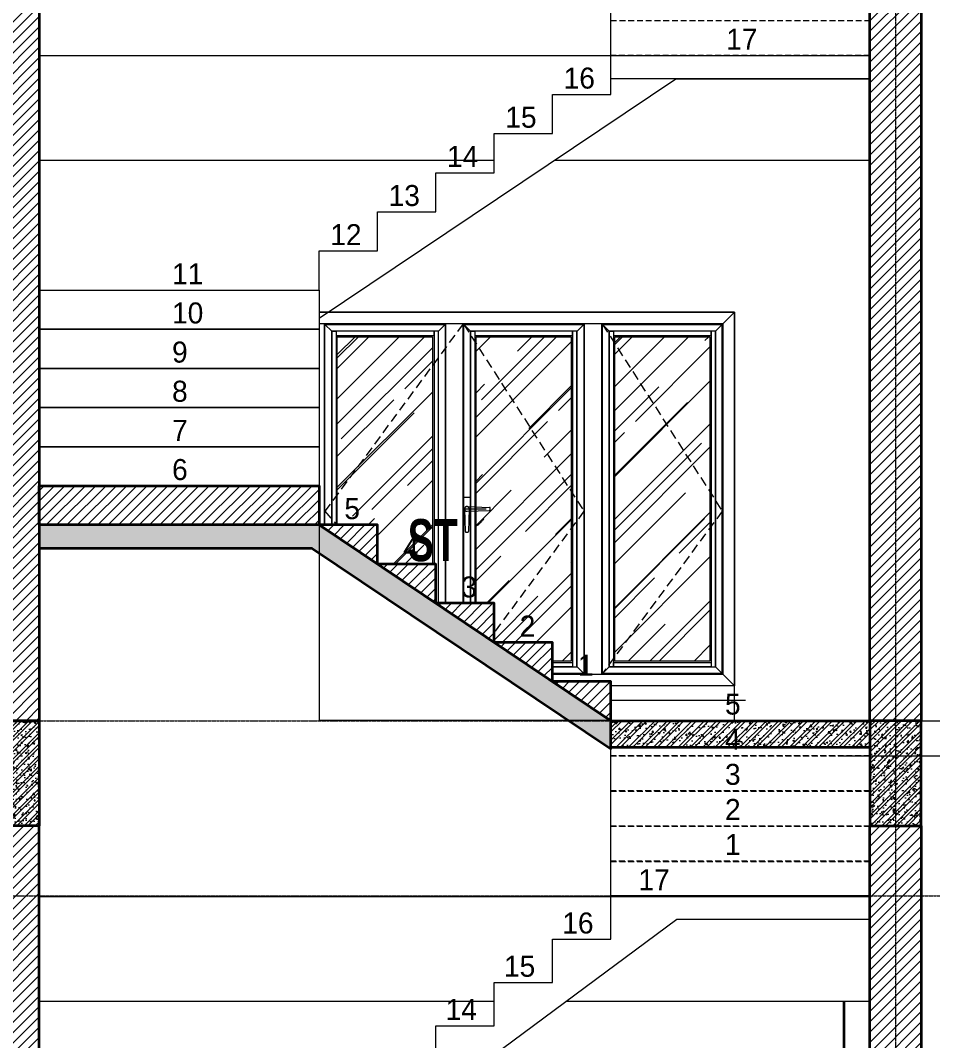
# Model space of a CAD drawing. Header units: millimetres. Extents: x 1336014 to 2939047, y -333549 to -60566.
# Drawn here: x 1433937 to 1437847, y -185772 to -181402 of the extents above; entities that cross this region are included whole.
import ezdxf
from ezdxf.xclip import XClip

# ---------------------------------------------------------------- set-up
doc = ezdxf.new("R2010")
doc.units = ezdxf.units.MM
doc.header["$MEASUREMENT"] = 0
doc.header["$XCLIPFRAME"] = 2
for name, pattern in [('CENTER2', [1.125, 0.75, -0.125, 0.125, -0.125]), ('DASHED', [0.75, 0.5, -0.25]), ('HIDDEN', [0.375, 0.25, -0.125])]:
    doc.linetypes.add(name, pattern=pattern)
for name, color, linetype, lineweight in [('01.Cut', 255, 'Continuous', 35), ('02.Thay', 145, 'Continuous', 15), ('03.Manh', 251, 'Continuous', 13), ('04.Khuat', 250, 'HIDDEN', 18), ('06.betong', 2, 'Continuous', 35), ('08.Dim', 156, 'Continuous', 15), ('09.Hatch', 250, 'Continuous', 5), ('10.Text', 254, 'Continuous', 18), ('10.truc', 250, 'CENTER2', 20)]:
    doc.layers.add(name, color=color, linetype=linetype, lineweight=lineweight)
doc.layers.add('text', color=7, linetype='Continuous')
doc.styles.add('AVANTH', font='')
doc.styles.add('AVANTHB', font='')
doc.styles.add('TT5_Text Dim', font='hoatbif.shx', dxfattribs={"width": 0.6})
doc.styles.get('AVANTH').set_extended_font_data('.VnAvantH')
doc.styles.get('AVANTHB').set_extended_font_data('.VnAvantH', bold=True)
doc.dimstyles.new('TT5_Dim 1-50', dxfattribs={"dimscale": 50, "dimtxt": 2.5, "dimasz": 1, "dimexe": 1, "dimexo": 0.5, "dimgap": 0.5, "dimtad": 1, "dimdec": 0, "dimzin": 0, "dimdsep": 46, "dimtxsty": 'TT5_Text Dim', "dimblk": 'ARCHTICK', "dimcen": 0, "dimdle": 1, "dimclrd": 256, "dimclre": 256, "dimclrt": 1, "dimadec": 0, "dimazin": 0, "dimtfac": 0.015, "dimtdec": 0, "dimtix": 1, "dimtmove": 2, "dimatfit": 3, "dimldrblk": 'DOT', "dimfxl": 1, "dimtolj": 1, "dimtzin": 0, "dimlwd": -1, "dimlwe": -1, "dimarcsym": 1})
pattern_1 = [(45, (531514.985, -203097.647), (-22.0970869, 22.0970869), [])]
pattern_2 = [(50, (531514.985, -203097.647), (64.5534164, -5.647692), [6.75, -74.25]), (355, (531514.985, -203097.647), (-12.48762, 67.697292), [5.4, -59.4]), (100.4514, (531520.364, -203098.12), (52.0658444, 62.049559), [5.736617, -63.10279]), (46.1842, (531514.985, -203079.65), (96.0516944, -14.896711), [10.125, -111.375]), (96.6356, (531522.99, -203080.89), (84.1196435, 87.670608), [8.604926, -94.65417]), (351.1842, (531514.98, -203079.65), (84.119575, 87.670674), [8.1, -89.1]), (21, (531523.985, -203084.147), (53.7216347, -36.2357002), [6.75, -74.25]), (326, (531523.985, -203084.147), (21.89838, 65.263504), [5.4, -59.4]), (71.4514, (531528.46, -203087.166), (75.6200366, 29.0277447), [5.736617, -63.10279]), (37.5, (531514.985, -203097.647), (1.094387, 29.96044684), [0, -58.68, 0, -60.3, 0, -59.625]), (7.5, (531514.985, -203097.647), (23.6762584, 35.4970541), [0, -34.38, 0, -57.33, 0, -22.725]), (327.5, (531494.915, -203097.647), (48.04401926, -2.02993846), [0, -22.5, 0, -70.2, 0, -93.15]), (317.5, (531485.915, -203097.647), (52.4867552, 9.0094484), [0, -29.25, 0, -46.62, 0, -66.15]), (45, (531514.985, -203097.647), (-23.8648539, 23.8648539), []), (45, (531530.894, -203097.647), (-23.8648539, 23.8648539), [])]

# ---------------------------------------------------------------- blocks, each defined once
blk = doc.blocks.new('Khóa cửa sổ hệ 55')
for p, q in [((0, -40), (97.1, -43.3)), ((0, -60), (97.1, -56.7)), ((100, -53.7), (100, -46.3))]:
    blk.add_line(p, q)
at = {"color": 252}
for p, q in [((-10, -50), (-6.7, -147.1)), ((10, -50), (6.7, -147.1)), ((42.6, -120.9), (48.6, -115.1)), ((42.6, -120.9), (50.3, -117.8)), ((70.9, -92.6), (65.1, -98.6)), ((70.9, -92.6), (67.8, -100.3)), ((-3.7, -150), (3.7, -150))]:
    blk.add_line(p, q, dxfattribs=at)
blk.add_lwpolyline([(-8.3, -100), (-10.5, -100, -0.414214), (-13.5, -97), (-13.5, -3, -0.414214), (-10.5, 0), (10.5, 0, -0.414214), (13.5, -3), (13.5, -97, -0.414214), (10.5, -100), (8.3, -100)], format="xyb")
for centre, radius, start, end in [((0, -50), 10, 356.1293, 183.8707), ((0, -50), 82.7, 301.0084, 328.9916), ((-3.7, -147), 3, 181.9354, 270), ((3.7, -147), 3, 270, 358.0646)]:
    blk.add_arc(centre, radius, start, end, dxfattribs=at)
for centre, radius, start, end in [((0, -50), 10, 86.1293, 273.8707), ((97, -46.3), 3, 0, 88.0646), ((97, -53.7), 3, 271.9354, 0)]:
    blk.add_arc(centre, radius, start, end)
blk = doc.blocks.new('8oioio')
at = {"layer": '03.Manh', "ltscale": 0.1}
h = blk.add_hatch(dxfattribs=at)
h.set_pattern_fill('AR-RROOF', color=256, scale=200, angle=45)
h.paths.add_polyline_path([(894840, 17225.3), (895247.9, 17225.3), (895247.9, 15835.3), (894840, 15835.3)])
h = blk.add_hatch(dxfattribs=at)
h.set_pattern_fill('AR-RROOF', color=256, scale=200, angle=45)
h.paths.add_polyline_path([(895432.9, 17225.3), (895840.8, 17225.3), (895840.8, 15835.3), (895432.9, 15835.3)])
h = blk.add_hatch(dxfattribs=at)
h.set_pattern_fill('AR-RROOF', color=256, scale=200, angle=45)
h.paths.add_polyline_path([(896027.5, 17225.3), (896435.4, 17225.3), (896435.4, 15835.3), (896027.5, 15835.3)])
h = blk.add_hatch(dxfattribs=at)
h.set_pattern_fill('AR-RROOF', color=256, scale=200, angle=45)
h.paths.add_polyline_path([(896622.1, 17225.3), (897030, 17225.3), (897030, 15835.3), (896622.1, 15835.3)])
at = {"layer": '03.Manh'}
for p, q in [((895302.9, 15780.3), (895302.9, 17280.3)), ((895377.9, 15780.3), (895377.9, 17280.3)), ((895897.5, 15780.3), (895897.5, 17280.3)), ((895972.5, 15780.3), (895972.5, 17280.3)), ((896492.1, 15780.3), (896492.1, 17280.3)), ((896567.1, 15780.3), (896567.1, 17280.3)), ((895974.7, 16487.8), (896070.3, 16487.8))]:
    blk.add_line(p, q, dxfattribs=at)
for points in [[(894735, 17330.3), (897135, 17330.3), (897135, 15730.3), (894735, 15730.3)], [(894735, 17330.3), (894785, 17280.3), (894785, 15780.3), (894735, 15730.3)], [(894735, 17330.3), (897135, 17330.3), (897085, 17280.3), (894785, 17280.3)], [(897135, 17330.3), (897085, 17280.3), (897085, 15780.3), (897135, 15730.3)], [(894787.2, 17278.1), (894816.2, 17249.1), (894816.2, 15811.5), (894787.2, 15782.5)], [(894787.2, 17278.1), (895300.7, 17278.1), (895271.7, 17249.1), (894816.2, 17249.1)], [(895271.7, 17249.1), (895300.7, 17278.1), (895300.7, 15782.5), (895271.7, 15811.5)], [(895380.1, 17278.1), (895409.1, 17249.1), (895409.1, 15811.5), (895380.1, 15782.5)], [(895380.1, 17278.1), (895895.3, 17278.1), (895866.3, 17249.1), (895409.1, 17249.1)], [(895866.3, 17249.1), (895895.3, 17278.1), (895895.3, 15782.5), (895866.3, 15811.5)], [(895974.7, 17278.1), (896003.7, 17249.1), (896003.7, 15811.5), (895974.7, 15782.5)], [(895974.7, 17278.1), (896489.9, 17278.1), (896460.9, 17249.1), (896003.7, 17249.1)], [(896460.9, 17249.1), (896489.9, 17278.1), (896489.9, 15782.5), (896460.9, 15811.5)], [(896569.3, 17278.1), (896598.3, 17249.1), (896598.3, 15811.5), (896569.3, 15782.5)], [(896569.3, 17278.1), (897082.8, 17278.1), (897053.8, 17249.1), (896598.3, 17249.1)], [(897053.8, 15811.5), (897082.8, 15782.5), (897082.8, 17278.1), (897053.8, 17249.1)], [(894816.2, 17249.1), (894835, 17249.1), (894835, 15811.5), (894816.2, 15811.5)], [(895252.9, 17249.1), (894835, 17249.1), (894835, 17230.3), (895252.9, 17230.3)], [(894840, 17225.3), (895247.9, 17225.3), (895247.9, 15835.3), (894840, 15835.3)], [(895252.9, 15811.5), (895271.7, 15811.5), (895271.7, 17249.1), (895252.9, 17249.1)], [(895409.1, 17249.1), (895427.9, 17249.1), (895427.9, 15811.5), (895409.1, 15811.5)], [(895847.5, 17249.1), (895427.9, 17249.1), (895427.9, 17230.3), (895847.5, 17230.3)], [(895432.9, 17225.3), (895840.8, 17225.3), (895840.8, 15835.3), (895432.9, 15835.3)], [(895847.5, 15811.5), (895866.3, 15811.5), (895866.3, 17249.1), (895847.5, 17249.1)], [(896003.7, 17249.1), (896022.5, 17249.1), (896022.5, 15811.5), (896003.7, 15811.5)], [(896440.4, 17249.1), (896022.5, 17249.1), (896022.5, 17230.3), (896440.4, 17230.3)], [(896027.5, 17225.3), (896435.4, 17225.3), (896435.4, 15835.3), (896027.5, 15835.3)], [(896440.4, 15811.5), (896459.2, 15811.5), (896459.2, 17249.1), (896440.4, 17249.1)], [(896598.3, 17249.1), (896617.1, 17249.1), (896617.1, 15811.5), (896598.3, 15811.5)], [(897035, 17249.1), (896617.1, 17249.1), (896617.1, 17230.3), (897035, 17230.3)], [(896622.1, 17225.3), (897030, 17225.3), (897030, 15835.3), (896622.1, 15835.3)], [(897035, 15811.5), (897053.8, 15811.5), (897053.8, 17249.1), (897035, 17249.1)], [(894835, 15830.3), (895252.9, 15830.3), (895252.9, 15811.5), (894835, 15811.5)], [(895427.9, 15830.3), (895847.5, 15830.3), (895847.5, 15811.5), (895427.9, 15811.5)], [(896022.5, 15830.3), (896440.4, 15830.3), (896440.4, 15811.5), (896022.5, 15811.5)], [(896617.1, 15830.3), (897035, 15830.3), (897035, 15811.5), (896617.1, 15811.5)], [(897135, 15730.3), (894735, 15730.3), (894785, 15780.3), (897085, 15780.3)], [(894816.2, 15811.5), (895271.7, 15811.5), (895300.7, 15782.5), (894787.2, 15782.5)], [(895409.1, 15811.5), (895866.3, 15811.5), (895895.3, 15782.5), (895380.1, 15782.5)], [(896003.7, 15811.5), (896460.9, 15811.5), (896489.9, 15782.5), (895974.7, 15782.5)], [(896598.3, 15811.5), (897053.8, 15811.5), (897082.8, 15782.5), (896569.3, 15782.5)]]:
    blk.add_lwpolyline(points, close=True, dxfattribs=at)
at = {"layer": '03.Manh', "linetype": 'DASHED', "ltscale": 80}
for points in [[(895300.7, 17278.1), (894787.2, 16478.1), (895300.7, 15782.5)], [(895972.5, 17280.3), (895380.1, 16478.1), (895972.5, 15780.3)], [(895974.7, 17278.1), (896489.9, 16478.1), (895974.7, 15782.5)], [(896569.3, 17278.1), (897082.8, 16478.1), (896569.3, 15782.5)]]:
    blk.add_lwpolyline(points, dxfattribs=at)
at = {"layer": '03.Manh'}
blk.add_blockref('Khóa cửa sổ hệ 55', (895988.4, 16537.8), dxfattribs=at)
blk = doc.blocks.new('_ARCHTICK')
at = {"const_width": 0.15}
blk.add_lwpolyline([(-0.5, -0.5), (0.5, 0.5)], dxfattribs=at)
blk = doc.blocks.new('*D1180')
at = {"layer": '08.Dim', "transparency": 16777216}
for p, q in [((1438335.9, -184402.6), (1438335.9, -184352.6)), ((1437521.5, -184402.6), (1438385.9, -184402.6)), ((1438335.9, -184553.1), (1438335.9, -184402.6)), ((1437444.5, -184553.1), (1438385.9, -184553.1)), ((1438335.9, -184553.1), (1438335.9, -184603.1))]:
    blk.add_line(p, q, dxfattribs=at)
at = {"layer": 'Defpoints', "color": 0, "transparency": 16777216}
for p in [(1437496.5, -184402.6), (1438335.9, -184402.6), (1437419.5, -184553.1)]:
    blk.add_point(p, dxfattribs=at)
at = {"layer": '08.Dim', "transparency": 16777216, "xscale": 50, "yscale": 50, "zscale": 50}
for p, rotation in [((1438335.9, -184402.6), 270), ((1438335.9, -184553.1), 90)]:
    blk.add_blockref('_ARCHTICK', p, dxfattribs=dict(at, rotation=rotation))
at = {"layer": '08.Dim', "color": 1, "transparency": 16777216, "insert": (1438248.4, -184477.9), "char_height": 125, "attachment_point": 5, "rotation": 90, "style": 'TT5_Text Dim'}
blk.add_mtext('\\A1;150', dxfattribs=at)
blk = doc.blocks.new('_DOT')
blk.add_line((-0.5, 0), (-1, 0))
at = {"const_width": 0.5}
blk.add_lwpolyline([(-0.25, 0, 1), (0.25, 0, 1)], format="xyb", close=True, dxfattribs=at)

msp = doc.modelspace()

# ---------------------------------------------------------------- hatches: boundary and pattern name
at = {"layer": '09.Hatch', "ltscale": 50}
h = msp.add_hatch(dxfattribs=at)
h.set_pattern_fill('TUONGXAY', color=256, scale=250, style=0)
h.set_pattern_definition(pattern_1)
h.paths.add_polyline_path([(1433797.4, -181252.7), (1434017.4, -181252.7), (1434017.4, -184402.1), (1433797.4, -184402.1)])
h = msp.add_hatch(dxfattribs=at)
h.set_pattern_fill('TUONGXAY', color=256, scale=250, style=0)
h.set_pattern_definition(pattern_1)
h.paths.add_polyline_path([(1437577.4, -181252.7), (1437797.4, -181252.7), (1437797.4, -184402.1), (1437577.4, -184402.1)])
h = msp.add_hatch(dxfattribs=at)
h.set_pattern_fill('TUONGXAY', color=256, scale=250, style=0)
h.set_pattern_definition([(45, (531514.985, -203009.218), (-22.0970869, 22.0970869), [])])
h.paths.add_polyline_path([(1434017.4, -183396.1), (1435217.4, -183396.1), (1435217.4, -183563.8), (1434017.4, -183563.8)])
h = msp.add_hatch(dxfattribs=at)
h.set_pattern_fill('BTCT', color=256, scale=10, style=0)
h.set_pattern_definition([(50, (-362187.75, -131240.924), (71.7260183, -6.2752135), [7.5, -82.5]), (355, (-362187.75, -131240.92), (-13.8751334, 75.2192134), [6, -66]), (100.4514, (-362181.77, -131241.45), (57.8509382, 68.9439542), [6.374019, -70.1142112]), (46.1842, (-362187.75, -131220.92), (106.724105, -16.5519014), [11.25, -123.75]), (96.6356, (-362178.86, -131222.3), (93.4662706, 97.411787), [9.561029, -105.1713]), (351.1842, (-362187.75, -131220.92), (93.4661945, 97.41186), [9, -99]), (21, (-362177.75, -131225.924), (59.6907052, -40.261889), [7.5, -82.5]), (326, (-362177.75, -131225.92), (24.3315332, 72.5150045), [6, -66]), (71.4514, (-362172.776, -131229.28), (84.0222629, 32.2530497), [6.374019, -70.1142112]), (37.5, (-362187.75, -131240.924), (1.21598553, 33.2893854), [0, -65.2, 0, -67, 0, -66.25]), (7.5, (-362187.75, -131240.924), (26.30695374, 39.4411712), [0, -38.2, 0, -63.7, 0, -25.25]), (327.5, (-362210.05, -131240.924), (53.3822436, -2.25548717), [0, -25, 0, -78, 0, -103.5]), (317.5, (-362220.05, -131240.924), (58.3186169, 10.0104982), [0, -32.5, 0, -51.8, 0, -73.5]), (45, (-362187.75, -131240.924), (-26.5165043, 26.5165043), []), (45, (-362170.072, -131240.924), (-26.5165043, 26.5165043), [])])
h.paths.add_polyline_path([(1434017.4, -183563.8), (1434017.4, -183663.8), (1435187, -183663.8), (1436467.4, -184523), (1436467.4, -184402.6), (1435217.4, -183563.8)])
h = msp.add_hatch(dxfattribs=at)
h.set_pattern_fill('TUONGXAY', color=256, scale=250, style=0)
h.set_pattern_definition([(45, (-362187.75, -131240.924), (-22.0970869, 22.0970869), [])])
h.paths.add_polyline_path([(1435217.4, -183563.8), (1436467.4, -184402.6), (1436467.4, -184234.5), (1436217.4, -184234.5), (1436217.4, -184066.8), (1435967.4, -184066.8), (1435967.4, -183899.1), (1435717.4, -183899.1), (1435717.4, -183731.5), (1435467.4, -183731.5), (1435467.4, -183563.8)])
h = msp.add_hatch(dxfattribs=at)
h.set_pattern_fill('BTCT', color=256, scale=9, style=0)
h.set_pattern_definition(pattern_2)
h.paths.add_polyline_path([(1433797.4, -184402.1), (1434017.4, -184402.1), (1434017.4, -184852.1), (1433797.4, -184852.1)])
h = msp.add_hatch(dxfattribs=at)
h.set_pattern_fill('BTCT', color=256, scale=10, style=0)
h.set_pattern_definition([(50, (531514.985, -203097.647), (71.7260183, -6.2752135), [7.5, -82.5]), (355, (531514.985, -203097.65), (-13.8751334, 75.2192134), [6, -66]), (100.4514, (531520.96, -203098.17), (57.850938, 68.943954), [6.374019, -70.114211]), (46.1842, (531514.985, -203077.65), (106.724105, -16.5519014), [11.25, -123.75]), (96.6356, (531523.88, -203079.03), (93.46627, 97.411787), [9.561029, -105.1713]), (351.1842, (531514.98, -203077.65), (93.466195, 97.41186), [9, -99]), (21, (531524.985, -203082.647), (59.6907052, -40.261889), [7.5, -82.5]), (326, (531524.985, -203082.65), (24.331533, 72.5150045), [6, -66]), (71.4514, (531529.96, -203086), (84.022263, 32.2530497), [6.374019, -70.114211]), (37.5, (531514.985, -203097.647), (1.2159855, 33.2893854), [0, -65.2, 0, -67, 0, -66.25]), (7.5, (531514.985, -203097.647), (26.3069537, 39.4411712), [0, -38.2, 0, -63.7, 0, -25.25]), (327.5, (531492.685, -203097.647), (53.3822436, -2.2554872), [0, -25, 0, -78, 0, -103.5]), (317.5, (531482.685, -203097.647), (58.318617, 10.0104982), [0, -32.5, 0, -51.8, 0, -73.5]), (45, (531514.985, -203097.647), (-26.5165043, 26.5165043), []), (45, (531532.662, -203097.647), (-26.5165043, 26.5165043), [])])
h.paths.add_polyline_path([(1436467.4, -184402.1), (1437577.4, -184402.1), (1437577.4, -184517.1), (1436467.4, -184517.1)])
h = msp.add_hatch(dxfattribs=at)
h.set_pattern_fill('BTCT', color=256, scale=9, style=0)
h.set_pattern_definition(pattern_2)
h.paths.add_polyline_path([(1437797.4, -184402.1), (1437577.4, -184402.1), (1437577.4, -184852.1), (1437797.4, -184852.1)])
h = msp.add_hatch(dxfattribs=at)
h.set_pattern_fill('TUONGXAY', color=256, scale=250, style=0)
h.set_pattern_definition([(45, (250010.494, -71783.014), (-22.0970869, 22.0970869), [])])
h.paths.add_polyline_path([(1434017.4, -184852.1), (1433797.4, -184852.1), (1433797.4, -187290.9), (1434017.4, -187290.9)])
h = msp.add_hatch(dxfattribs=at)
h.set_pattern_fill('TUONGXAY', color=256, scale=250, style=0)
h.set_pattern_definition(pattern_1)
h.paths.add_polyline_path([(1437577.4, -184852.1), (1437797.4, -184852.1), (1437797.4, -188302.6), (1437577.4, -188302.6)])

# ---------------------------------------------------------------- linework, layer by layer
at = {"layer": '01.Cut'}
for points in [[(1433797.4, -181252.7), (1434017.4, -181252.7), (1434017.4, -184402.1), (1433797.4, -184402.1)], [(1437577.4, -181252.7), (1437797.4, -181252.7), (1437797.4, -184402.1), (1437577.4, -184402.1)], [(1434017.4, -183396.1), (1435217.4, -183396.1), (1435217.4, -183563.8), (1434017.4, -183563.8)], [(1434017.4, -184852.1), (1433797.4, -184852.1), (1433797.4, -187290.9), (1434017.4, -187290.9)], [(1437577.4, -184852.1), (1437797.4, -184852.1), (1437797.4, -188302.6), (1437577.4, -188302.6)]]:
    msp.add_lwpolyline(points, close=True, dxfattribs=at)
for points in [[(1435217.4, -183563.8), (1436467.4, -184402.6), (1436467.4, -184234.5), (1436217.4, -184234.5), (1436217.4, -184066.8), (1435967.4, -184066.8), (1435967.4, -183899.1), (1435717.4, -183899.1), (1435717.4, -183731.5), (1435467.4, -183731.5), (1435467.4, -183563.8), (1435217.4, -183563.8)], [(1437467.4, -188302.6), (1437467.4, -185602.1)]]:
    msp.add_lwpolyline(points, dxfattribs=at)
at = {"layer": '02.Thay'}
for points in [[(1436467.4, -180917.7), (1437577.4, -180917.7), (1437577.4, -181652.7), (1436467.4, -181652.7)], [(1434017.4, -182557.7), (1435217.4, -182557.7), (1435217.4, -182725.4), (1434017.4, -182725.4)], [(1436997.4, -182652.5), (1435217.4, -182652.5), (1435217.4, -184399.4), (1436997.4, -184399.4)], [(1434017.4, -182725.4), (1435217.4, -182725.4), (1435217.4, -182893.1), (1434017.4, -182893.1)], [(1434017.4, -182893.1), (1435217.4, -182893.1), (1435217.4, -183060.8), (1434017.4, -183060.8)], [(1434017.4, -183060.8), (1435217.4, -183060.8), (1435217.4, -183228.4), (1434017.4, -183228.4)], [(1434017.4, -183228.4), (1435217.4, -183228.4), (1435217.4, -183396.1), (1434017.4, -183396.1)], [(1436467.4, -184517.1), (1437577.4, -184517.1), (1437577.4, -185152.7), (1436467.4, -185152.7)]]:
    msp.add_lwpolyline(points, close=True, dxfattribs=at)
for points in [[(1435217.4, -182557.7), (1435217.4, -182390.1), (1435467.4, -182390.1), (1435467.4, -182222.4), (1435717.4, -182222.4), (1435717.4, -182054.7), (1435967.4, -182054.7), (1435967.4, -181887), (1436217.4, -181887), (1436217.4, -181719.4), (1436467.4, -181719.4), (1436467.4, -181552.7), (1436467.4, -181485.9)], [(1436467.4, -181552.7), (1437577.4, -181552.7)], [(1435217.4, -182678.1), (1436746.3, -181652.7), (1437577.4, -181652.7)], [(1435717.4, -183899.1), (1435717.4, -183731.5), (1435467.4, -183731.5), (1435467.4, -183563.8), (1435217.4, -183563.8)], [(1435217.4, -183563.8), (1436467.4, -184402.6)], [(1434017.4, -183663.8), (1435187, -183663.8), (1436467.4, -184523)], [(1436467.4, -184402.1), (1436467.4, -184234.5), (1436217.4, -184234.5), (1436217.4, -184066.8), (1435967.4, -184066.8), (1435967.4, -183899.1), (1435717.4, -183899.1)], [(1435217.4, -186264.4), (1435217.4, -186079.1), (1435467.4, -186079.1), (1435467.4, -185893.8), (1435717.4, -185893.8), (1435717.4, -185708.6), (1435967.4, -185708.6), (1435967.4, -185523.3), (1436217.4, -185523.3), (1436217.4, -185338), (1436467.4, -185338), (1436467.4, -185152.7), (1437577.4, -185152.7)], [(1436467.4, -185152.1), (1437577.4, -185152.1)], [(1435217.4, -186388.9), (1436750.4, -185252.7), (1437577.4, -185252.7)]]:
    msp.add_lwpolyline(points, dxfattribs=at)
at = {"layer": '03.Manh'}
for points in [[(1435967.4, -182002.7), (1434017.4, -182002.7), (1434017.4, -181552.7), (1437577.4, -181552.7), (1437577.4, -182002.7), (1436224.5, -182002.7)], [(1435967.4, -185604.6), (1434017.4, -185604.6), (1434017.4, -185154.6), (1437577.4, -185154.6), (1437577.4, -185604.6), (1436275.6, -185604.6)]]:
    msp.add_lwpolyline(points, dxfattribs=at)
at = {"layer": '04.Khuat', "ltscale": 100}
for points in [[(1436467.4, -181402.7), (1437577.4, -181402.7), (1437577.4, -181552.7), (1436467.4, -181552.7)], [(1436467.4, -184402.6), (1437577.4, -184402.6), (1437577.4, -184552.6), (1436467.4, -184552.6)], [(1436467.4, -184553.1), (1437577.4, -184553.1), (1437577.4, -184703.1), (1436467.4, -184703.1)], [(1436467.4, -184703.6), (1437577.4, -184703.6), (1437577.4, -184853.6), (1436467.4, -184853.6)], [(1436467.4, -184854.1), (1437577.4, -184854.1), (1437577.4, -185004.1), (1436467.4, -185004.1)], [(1436467.4, -185004.6), (1437577.4, -185004.6), (1437577.4, -185154.6), (1436467.4, -185154.6)]]:
    msp.add_lwpolyline(points, close=True, dxfattribs=at)
at = {"layer": '06.betong'}
msp.add_lwpolyline([(1434017.4, -183563.8), (1434017.4, -183663.8), (1435187, -183663.8), (1436467.4, -184523), (1436467.4, -184402.6), (1435217.4, -183563.8), (1434017.4, -183563.8)], dxfattribs=at)
for points in [[(1433797.4, -184402.1), (1434017.4, -184402.1), (1434017.4, -184852.1), (1433797.4, -184852.1)], [(1436467.4, -184402.1), (1437577.4, -184402.1), (1437577.4, -184517.1), (1436467.4, -184517.1)], [(1437797.4, -184402.1), (1437577.4, -184402.1), (1437577.4, -184852.1), (1437797.4, -184852.1)]]:
    msp.add_lwpolyline(points, close=True, dxfattribs=at)
at = {"layer": '10.truc'}
for p, q in [((1437687.4, -174506.8), (1437687.4, -191823.2)), ((1432636.4, -185153), (1446023.1, -185153))]:
    msp.add_line(p, q, dxfattribs=at)
msp.add_lwpolyline([(1431677.7, -184402.1), (1440165.5, -184402.1)], dxfattribs=at)

# ---------------------------------------------------------------- block references
at = {"layer": '03.Manh'}
ref = msp.add_blockref('8oioio', (539862.4, -199982.7), dxfattribs=at)
XClip(ref).set_block_clipping_path([(895354.9999779871, 17380.4451941317), (895354.9999779756, 16418.955532626), (895604.9999779754, 16418.9555326339), (895604.9999779871, 16251.2814771545), (895854.9999779871, 16251.2814771545), (895854.9999779871, 16083.6074216751), (896104.9999779754, 16083.6074216751), (896104.9999779754, 15915.9333661956), (896354.9999779754, 15915.9333661956), (896354.9999779871, 15748.2593107162), (896604.9999779871, 15748.2593107162), (896604.9999779871, 15668.5852552368), (897182.0884470502, 15668.5852552368), (897182.0884470502, 17407.0852552368), (895354.9999779871, 17407.0852552368)])

# ---------------------------------------------------------------- texts
at = {"layer": '10.Text', "style": 'AVANTH'}
for s, p in [('17', (1436962, -181527.8)), ('16', (1436265.5, -181694.5)), ('15', (1436015.5, -181862.2)), ('14', (1435765.5, -182029.9)), ('13', (1435515.5, -182197.5)), ('12', (1435265.5, -182365.2)), ('11', (1434587.4, -182532.9)), ('10', (1434587.4, -182700.6)), ('9', (1434587.4, -182868.2)), ('8', (1434587.4, -183035.9)), ('7', (1434587.4, -183203.6)), ('6', (1434587.4, -183371.2)), ('5', (1435325.7, -183538.9)), ('4', (1435576.9, -183706.6)), ('3', (1435826.9, -183874.3)), ('2', (1436076.9, -184041.9)), ('1', (1436326.9, -184209.6)), ('5', (1436956.9, -184375.9)), ('4', (1436956.9, -184526.9)), ('3', (1436956.9, -184676.9)), ('2', (1436956.9, -184827.4)), ('1', (1436956.9, -184977.9)), ('17', (1436586, -185128.4)), ('16', (1436259.7, -185313.7)), ('15', (1436009.7, -185499)), ('14', (1435759.7, -185684.2))]:
    msp.add_text(s, height=90, dxfattribs=at).set_placement(p)
at = {"layer": 'text', "style": 'AVANTHB', "width": 0.7}
msp.add_text('sT', height=180, dxfattribs=at).set_placement((1435596.9, -183718.7))

# ---------------------------------------------------------------- dimensions: what is measured, and where the dimension line sits
at = {"layer": '08.Dim'}
dim = msp.add_linear_dim(base=(1438335.896, -184402.611), p1=(1437419.49, -184553.1016), p2=(1437496.49, -184402.611), angle=90, dimstyle='TT5_Dim 1-50', dxfattribs=at)
dim.commit()
dim.dimension.update_dxf_attribs({"geometry": '*D1180', "text_midpoint": (1438248.396, -184477.8563)})

doc.saveas('drawing.dxf')
